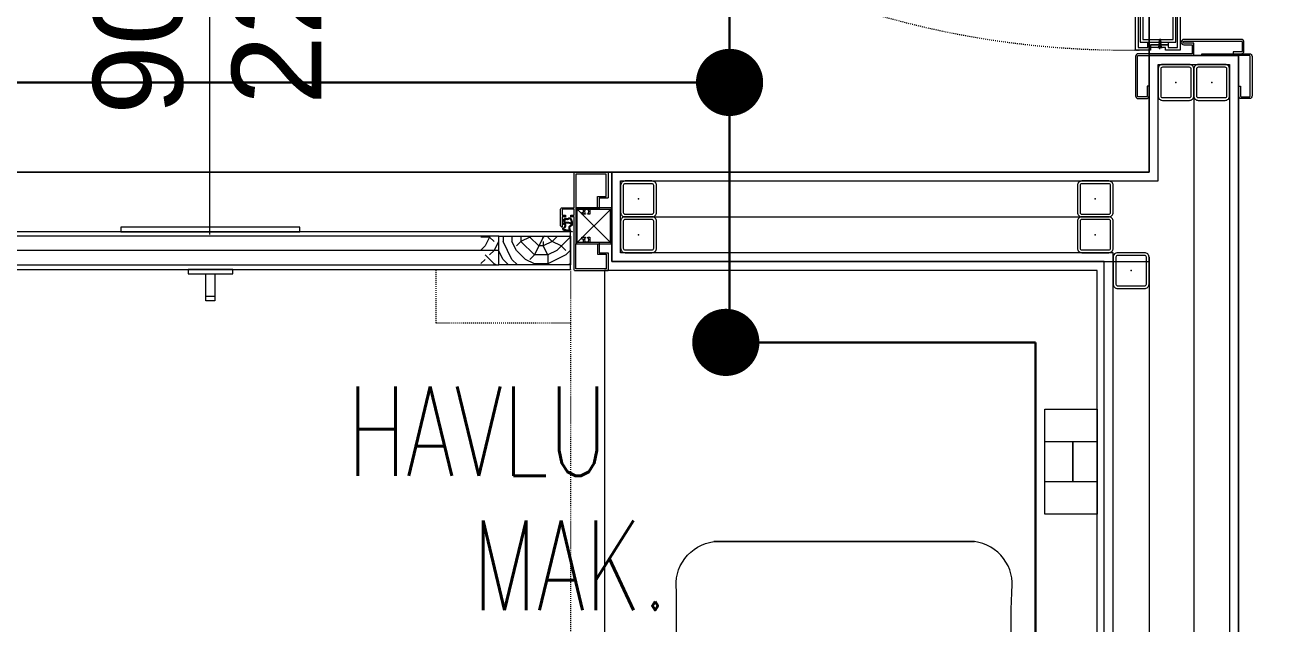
# Model space of a CAD drawing. Extents: x -1439 to 23780, y -1362 to 4476.
# Drawn here: x 10347 to 10486.6, y 2189.6 to 2256.4 of the extents above; entities that cross this region are included whole.
import ezdxf
from ezdxf.enums import TextEntityAlignment as Align

# ---------------------------------------------------------------- set-up
doc = ezdxf.new("R2010")
doc.units = 0
doc.header["$MEASUREMENT"] = 0
doc.linetypes.add('Audi$0$DOT2', pattern=[0.125, 0, -0.125])
doc.layers.get('0').update_dxf_attribs({"color": 9, "lineweight": 9})
for name, color, linetype, lineweight in [('Audi$0$05V', 8, 'Continuous', 9), ('Audi$0$06C', 8, 'Continuous', 9), ('Audi$0$06D', 8, 'Continuous', 9), ('Audi$0$09', 8, 'Continuous', 9), ('Audi$0$10', 8, 'Continuous', 9), ('Audi$0$11', 8, 'Continuous', 9), ('Audi$0$12', 8, 'Continuous', 9), ('Audi$0$20', 8, 'Audi$0$DOT2', 9), ('Audi$0$22', 8, 'Continuous', 9), ('Audi$0$33', 8, 'Audi$0$BATTING', 9), ('Audi$0$35', 8, 'Continuous', 9), ('E-DATA BAGLATI UCU', 7, 'Continuous', 30), ('E-KABLO', 7, 'Continuous', 30), ('E-YAZI', 7, 'Continuous', 30)]:
    doc.layers.add(name, color=color, linetype=linetype, lineweight=lineweight)
doc.styles.add('Audi$0$Arial', font='arial.ttf', dxfattribs={"height": 2.5})
doc.styles.add('E-YAZI', font='txttw.shx')
doc.linetypes.add('Audi$0$BATTING', pattern='A,0.0001,-0.1,[134,ltypeshp.shx,S=0.1,R=0,X=-0.1,Y=0],-0.2,[134,ltypeshp.shx,S=0.1,R=180,X=0.1,Y=0],-0.1', length=0.4001)

# ---------------------------------------------------------------- blocks, each defined once
blk = doc.blocks.new('Audi$0$0_doorno')
blk.add_lwpolyline([(4.5, 0), (12.5, 0)])
at = {"style": 'Audi$0$Arial'}
blk.add_attdef('YUKSEKLIK', text='', height=2, dxfattribs=at).set_placement((5, 12.3), align=Align.TOP_LEFT)
blk.add_attdef('KAPINO', text='', height=2, dxfattribs=at).set_placement((0, 0), align=Align.MIDDLE)
blk.add_attdef('GENISLIK', text='', height=2, dxfattribs=at).set_placement((5, -3.789), align=Align.BOTTOM_LEFT)
blk = doc.blocks.new('Audi$0$sıvı sabunluk plan')
for points in [[(5.85, 1.3), (0, 1.3), (0, 13), (5.85, 13), (5.85, 1.3)], [(3.15, 4.9), (0, 4.9), (0, 9.4), (3.15, 9.4), (3.15, 4.9)], [(5.85, 4.9), (3.15, 4.9), (3.15, 9.4), (5.85, 9.4), (5.85, 4.9)]]:
    blk.add_lwpolyline(points)
blk = doc.blocks.new('Audi$0$lavabo 120')
at = {"lineweight": 0, "flags": 128}
blk.add_lwpolyline([(55, 0), (0, 0), (0, -120), (55, -120)], close=True, dxfattribs=at)
blk.add_lwpolyline([(55, -120), (55, 0), (0, 0), (0, -120)], close=True)
for points in [[(41.59, -90.14), (10.95, -90.14, -0.414214), (8.55, -87.74, 0.035809), (8.03, -80.54, -0.067889), (8.03, -43, 0.002456), (8.03, -35.74, -0.418149), (12.2, -30.25), (41.32, -30.25)], [(11.93, -90.14), (42.57, -90.14, 0.414214), (44.97, -87.74, -0.035809), (45.49, -80.54, 0.067889), (45.49, -43, -0.025966), (45.49, -35.74, 0.418149), (41.32, -30.25), (12.2, -30.25)]]:
    blk.add_lwpolyline(points, format="xyb")
at = {"layer": 'Audi$0$05V'}
blk.add_blockref('Audi$0$sıvı sabunluk plan', (49.15, -28.47), dxfattribs=at)
blk = doc.blocks.new('Audi$0$A$C74064896')
at = {"layer": 'Audi$0$05V'}
blk.add_blockref('Audi$0$lavabo 120', (-55.8, -1), dxfattribs=at)
blk = doc.blocks.new('Audi$0$prf-scr2')
at = {"linetype": 'Audi$0$DOT2', "ltscale": 10}
blk.add_line((0, 0.19), (0, -1.06), dxfattribs=at)
for p, q in [((0.09, -0.24), (-0.09, -0.2)), ((-0.09, -0.24), (0.09, -0.28)), ((0.09, -0.32), (-0.09, -0.28)), ((-0.09, -0.32), (0.09, -0.36)), ((0.09, -0.4), (-0.09, -0.36)), ((-0.09, -0.4), (0.09, -0.44)), ((0.09, -0.48), (-0.09, -0.44)), ((-0.09, -0.48), (0.09, -0.52)), ((0.09, -0.56), (-0.09, -0.52)), ((-0.09, -0.56), (0.09, -0.6)), ((0.09, -0.64), (-0.09, -0.6)), ((-0.09, -0.64), (0.09, -0.68)), ((0.09, -0.72), (-0.09, -0.68)), ((-0.09, -0.72), (0.09, -0.76)), ((0.06, -0.84), (-0.08, -0.76)), ((-0.07, -0.8), (0.06, -0.84)), ((0.09, -0.17), (0, -0.15)), ((0, -0.18), (0.09, -0.2))]:
    blk.add_line(p, q)
blk.add_lwpolyline([(0.23, 0), (-0.23, 0), (-0.23, -0.01), (-0.12, -0.14), (0.12, -0.14), (0.23, -0.01), (0.23, 0)], close=True)
for points in [[(0.23, -0.01), (-0.23, -0.01)], [(-0.09, -0.14), (-0.09, -0.2), (-0.12, -0.22), (-0.12, -0.23), (-0.09, -0.24), (-0.09, -0.28), (-0.12, -0.3), (-0.12, -0.31), (-0.09, -0.32), (-0.09, -0.36), (-0.12, -0.38), (-0.12, -0.39), (-0.09, -0.4), (-0.09, -0.44), (-0.12, -0.46), (-0.12, -0.46), (-0.09, -0.48), (-0.09, -0.52), (-0.12, -0.54), (-0.12, -0.54), (-0.09, -0.56), (-0.09, -0.6), (-0.12, -0.62), (-0.12, -0.62), (-0.09, -0.64), (-0.09, -0.68), (-0.12, -0.69), (-0.12, -0.7), (-0.09, -0.72), (-0.09, -0.73), (-0.08, -0.76), (-0.1, -0.77), (-0.1, -0.78), (-0.07, -0.8), (-0.01, -0.94), (0, -0.95), (0.01, -0.94), (0.08, -0.76), (0.09, -0.76), (0.12, -0.74), (0.12, -0.73), (0.09, -0.72), (0.09, -0.68), (0.12, -0.66), (0.12, -0.66), (0.09, -0.64), (0.09, -0.6), (0.12, -0.58), (0.12, -0.58), (0.09, -0.56), (0.09, -0.52), (0.12, -0.5), (0.12, -0.5), (0.09, -0.48), (0.09, -0.44), (0.12, -0.43), (0.12, -0.42), (0.09, -0.4), (0.09, -0.36), (0.12, -0.35), (0.12, -0.34), (0.09, -0.32), (0.09, -0.28), (0.12, -0.27), (0.12, -0.26), (0.09, -0.24), (0.09, -0.2), (0.12, -0.19), (0.12, -0.18), (0.09, -0.17), (0.09, -0.14)]]:
    blk.add_lwpolyline(points)
blk = doc.blocks.new('Audi$0$K-SAC-01')
at = {"layer": 'Audi$0$10'}
for points in [[(104.6, 11.2, 0.414214), (104.5, 11.3), (100.1, 11.3, 0.414214), (100, 11.2), (100, 5.9), (99.8, 5.9), (99.8, 11.2, -0.414214), (100.1, 11.5), (104.5, 11.5, -0.414214), (104.8, 11.2), (104.8, 10.3, -0.414214), (104.5, 10), (103.4, 10), (103.4, 10.2), (104.5, 10.2, 0.414214), (104.6, 10.3)], [(99.8, 10.3, 0.414214), (99.5, 10.6), (98.5, 10.6, 0.414214), (98.2, 10.3), (98.2, 3.9, 0.414214), (98.5, 3.6, 0.414214), (98.8, 3.9), (98.8, 4.8), (99.8, 4.8), (99.8, -1.2, 0.414214), (100.1, -1.5), (104.5, -1.5, 0.414214), (104.8, -1.2), (104.8, -0.3, 0.414214), (104.5, 0), (103.4, 0), (103.4, -0.2), (104.5, -0.2, -0.414214), (104.6, -0.3), (104.6, -1.2, -0.414214), (104.5, -1.3), (100.1, -1.3, -0.414214), (100, -1.2), (100, 5), (98.6, 5), (98.6, 3.9, -0.414214), (98.5, 3.8, -0.414214), (98.4, 3.9), (98.4, 10.3, -0.414214), (98.5, 10.4), (99.5, 10.4, -0.414214), (99.6, 10.3), (99.6, 9.4), (99.8, 9.4)]]:
    blk.add_lwpolyline(points, format="xyb", close=True, dxfattribs=at)
for points in [[(98.8, 0.15), (98.8, 2.15), (99.1, 2.15), (99.1, 3.19), (1.5, 3.19), (1.5, 2.15), (1.8, 2.15), (1.8, 0.15), (1.5, 0.15), (1.5, 1.85), (1.2, 1.85), (1.2, 3.49), (99.4, 3.49), (99.4, 1.85), (99.1, 1.85), (99.1, 0.15)], [(98.8, 2.15), (98.8, 0.15), (99.4, 0.15), (99.4, -1.5), (1.2, -1.5), (1.2, 0.15), (1.8, 0.15), (1.8, 2.15), (2.1, 2.15), (2.1, -0.15), (1.5, -0.15), (1.5, -1.2), (99.1, -1.2), (99.1, -0.15), (98.5, -0.15), (98.5, 2.15), (98.8, 2.15)]]:
    blk.add_lwpolyline(points, dxfattribs=at)
for points in [[(98.5, 3), (92.5, 3), (92.5, -1), (98.5, -1)], [(98.2, 2.7), (92.8, 2.7), (92.8, -0.7), (98.2, -0.7)]]:
    blk.add_lwpolyline(points, close=True, dxfattribs=at)
at = {"layer": 'Audi$0$20'}
blk.add_arc((-0.95, -2.5), 100.35, 270, 1.5131, dxfattribs=at)
at = {"layer": 'Audi$0$10', "rotation": 270}
blk.add_blockref('Audi$0$prf-scr2', (99.1, 1.22), dxfattribs=at)
blk = doc.blocks.new('Audi$0$Prf-40x40')
for points in [[(1.5, -2), (-1.5, -2, -0.414214), (-2, -1.5), (-2, 1.5, -0.414214), (-1.5, 2), (1.5, 2, -0.414214), (2, 1.5), (2, -1.5, -0.414214)], [(1.5, -1.7), (-1.5, -1.7, -0.414214), (-1.7, -1.5), (-1.7, 1.5, -0.414214), (-1.5, 1.7), (1.5, 1.7, -0.414214), (1.7, 1.5), (1.7, -1.5, -0.414214)]]:
    blk.add_lwpolyline(points, format="xyb", close=True)
at = {"color": 252}
blk.add_point((0, 0), dxfattribs=at)
blk = doc.blocks.new('Audi$0$p-korkasa_40x40')
at = {"layer": 'Audi$0$10'}
for points in [[(-2, -2), (-2, -2, 4.557572), (-2, -2), (2, -2, 6.895317), (2, -2), (2, -2), (2, 2), (-2, 2), (-2, -2)], [(-1.85, -1.85), (-1.85, 1.85), (1.85, 1.85), (1.85, -1.85), (-1.85, -1.85, -4.556435), (-1.85, -1.85)]]:
    blk.add_lwpolyline(points, format="xyb", close=True, dxfattribs=at)
for points in [[(2, -2), (-2, 2)], [(2, 2), (-2, -1.97)]]:
    blk.add_lwpolyline(points, dxfattribs=at)
blk = doc.blocks.new('Audi$0$p-kapı')
at = {"layer": 'Audi$0$09'}
h = blk.add_hatch(dxfattribs=at)
h.set_pattern_fill('LOGEND', color=256, scale=10, style=0)
h.set_pattern_definition([(360, (-1595.242, -1979.64), (10, -10), [3, -7]), (360, (-1595.242, -1980.14), (10, -10), [3, -7]), (360, (-1594.742, -1981.14), (10, -10), [2, -8]), (360, (-1594.242, -1982.14), (10, -10), [1.5, -8.5]), (360, (-1594.242, -1983.14), (10, -10), [1, -9]), (360, (-1596.742, -1984.14), (10, -10), [0.5, -2.5, 0.5, -6.5]), (360, (-1595.242, -1984.64), (10, -10), [0.5, -4, 1.5, -4]), (360, (-1593.242, -1985.14), (10, -10), [0.5, -0.5, 0.5, -8.5]), (360, (-1593.742, -1985.64), (10, -10), [0.5, -9.5]), (360, (-1594.242, -1986.64), (10, -10), [1.5, -8.5]), (360, (-1594.242, -1987.64), (10, -10), [2, -8]), (360, (-1594.742, -1988.64), (10, -10), [2.5, -3, 0.5, -4]), (270, (-1598.742, -1982.64), (-10, -10), [0.5, -1, 2.5, -6]), (270, (-1598.242, -1983.64), (-10, -10), [0.5, -0.5, 1.5, -7.5]), (270, (-1597.742, -1987.64), (-10, -10), [1, -9]), (270, (-1597.242, -1983.64), (-10, -10), [2, -3, 0.5, -4.5]), (270, (-1596.742, -1989.14), (-10, -10), [0.5, -9.5]), (270, (-1596.242, -1984.14), (-10, -10), [1.5, -8.5]), (270, (-1595.242, -1984.64), (-10, -10), [1, -9]), (270, (-1594.242, -1984.64), (-10, -10), [0.5, -1.5, 1.5, -6.5]), (270, (-1593.742, -1985.14), (-10, -10), [0.5, -9.5]), (270, (-1593.242, -1983.14), (-10, -10), [1.4, -8.6]), (270, (-1592.742, -1981.14), (-10, -10), [1, -9]), (270, (-1591.742, -1985.14), (-10, -10), [0.5, -9.5]), (270, (-1590.742, -1984.64), (-10, -10), [1.5, -8.5]), (270, (-1589.742, -1984.64), (-10, -10), [1.5, -8.5]), (315, (-1591.242, -1980.6395), (-3e-15, -10), [0.7071, -0.7071, 0.7071, -12.020836]), (315, (-1593.242, -1983.1395), (-3e-15, -10), [1.4142, -12.727936]), (315, (-1597.242, -1988.1395), (-3e-15, -10), [1.4142, -12.727936]), (315, (-1595.242, -1985.6395), (-3e-15, -10), [1.4142, -12.727936]), (315, (-1594.742, -1983.6395), (-3e-15, -10), [1.4142, -12.727936]), (315, (-1591.742, -1981.6395), (-3e-15, -10), [1.4142, -12.727936]), (315, (-1592.742, -1982.1395), (-3e-15, -10), [2.12132, -12.020816]), (315, (-1595.742, -1986.6395), (-3e-15, -10), [0.7071, -13.435036]), (315, (-1596.242, -1987.6395), (-3e-15, -10), [0.7071, -13.435036]), (315, (-1592.242, -1987.6395), (-3e-15, -10), [0.7071, -13.435036]), (315, (-1596.242, -1982.6395), (-3e-15, -10), [0.7071, -13.435036]), (315, (-1590.742, -1986.1395), (-3e-15, -10), [0.7071, -13.435036]), (315, (-1594.242, -1985.1395), (-3e-15, -10), [0.7071, -13.435036]), (315, (-1593.242, -1986.1395), (-3e-15, -10), [0.7071, -13.435036]), (225, (-1593.742, -1984.1395), (-10, 3e-15), [0.7071, -0.7071, 2.12132, -10.606616]), (225, (-1592.242, -1984.1395), (-10, 3e-15), [0.7071, -13.435036]), (225, (-1592.242, -1980.6395), (-10, 3e-15), [0.7071, -13.435036]), (225, (-1594.242, -1983.1395), (-10, 3e-15), [0.7071, -13.435036]), (225, (-1592.742, -1985.1395), (-10, 3e-15), [0.7071, -13.435036]), (225, (-1595.242, -1982.6395), (-10, 3e-15), [0.7071, -13.435036]), (225, (-1591.242, -1982.6395), (-10, 3e-15), [0.7071, -13.435036]), (225, (-1598.242, -1979.6395), (-10, 3e-15), [0.7071, -13.435036]), (225, (-1597.742, -1980.1395), (-10, 3e-15), [1.4142, -12.727936]), (225, (-1597.242, -1980.6395), (-10, 3e-15), [1.4142, -12.727936]), (225, (-1596.242, -1980.6395), (-10, 3e-15), [1.4142, -12.727936]), (225, (-1595.742, -1981.6395), (-10, 3e-15), [1.4142, -12.727936]), (225, (-1591.742, -1985.6395), (-10, 3e-15), [1.4142, -12.727936]), (225, (-1589.742, -1980.6395), (-10, 3e-15), [1.4142, -12.727936]), (225, (-1589.242, -1988.6395), (-10, 3e-15), [1.4142, -12.727936]), (225, (-1589.242, -1987.6395), (-10, 3e-15), [1.4142, -12.727936]), (225, (-1590.242, -1987.1395), (-10, 3e-15), [1.4142, -12.727936]), (225, (-1597.242, -1987.1395), (-10, 3e-15), [2.12132, -12.020816]), (225, (-1590.742, -1986.1395), (-10, 3e-15), [2.12132, -12.020816]), (333.43495, (-1596.242, -1989.1395), (10, -4e-09), [1.118, -21.24268]), (333.43495, (-1596.242, -1984.1395), (10, -4e-09), [1.118, -21.24268]), (333.43495, (-1595.242, -1987.1395), (10, -4e-09), [1.118, -21.24268]), (333.43495, (-1592.242, -1980.1395), (10, -4e-09), [1.118, -21.24268]), (333.43495, (-1592.742, -1981.1395), (10, -4e-09), [1.118, -21.24268]), (333.43495, (-1595.742, -1983.1395), (10, -4e-09), [1.118, -21.24268]), (333.43495, (-1595.742, -1988.1395), (10, -4e-09), [1.118, -21.24268]), (333.43495, (-1592.742, -1985.1395), (10, -4e-09), [2.236, -20.12468]), (296.56505, (-1592.742, -1986.6395), (5e-10, -10), [1.118, -21.24268]), (296.56505, (-1591.242, -1983.6395), (5e-10, -10), [1.118, -21.24268]), (296.56505, (-1596.242, -1985.6395), (5e-10, -10), [1.118, -21.24268]), (296.56505, (-1598.242, -1986.1395), (5e-10, -10), [1.118, -21.24268]), (296.56505, (-1592.242, -1984.1395), (5e-10, -10), [1.118, -21.24268]), (296.56505, (-1593.242, -1984.1395), (5e-10, -10), [1.118, -21.24268]), (296.56505, (-1597.242, -1985.6395), (5e-10, -10), [2.236, -20.12468]), (296.56505, (-1589.742, -1982.1395), (5e-10, -10), [2.236, -20.12468]), (296.56505, (-1590.742, -1982.6395), (5e-10, -10), [2.236, -20.12468]), (243.43495, (-1598.742, -1981.1395), (-4e-09, -10), [1.118, -21.24268]), (243.43495, (-1598.742, -1986.6395), (-4e-09, -10), [1.118, -21.24268]), (243.43495, (-1596.742, -1979.6395), (-4e-09, -10), [1.118, -21.24268]), (243.43495, (-1597.742, -1988.6395), (-4e-09, -10), [1.118, -21.24268]), (243.43495, (-1596.742, -1982.6395), (-4e-09, -10), [1.118, -21.24268]), (243.43495, (-1594.742, -1983.6395), (-4e-09, -10), [1.118, -21.24268]), (243.43495, (-1593.742, -1985.6395), (-4e-09, -10), [1.118, -21.24268]), (243.43495, (-1598.242, -1981.6395), (3e-06, -10.000002), [1.118, -21.24268]), (243.43495, (-1595.742, -1983.1395), (-4e-09, -10), [1.118, -21.24268]), (243.43495, (-1592.742, -1982.1395), (-4e-09, -10), [1.118, -21.24268]), (243.43495, (-1591.742, -1983.1395), (-4e-09, -10), [1.118, -21.24268]), (243.43495, (-1589.742, -1986.1395), (-4e-09, -10), [1.118, -21.24268]), (243.43495, (-1597.242, -1989.1395), (-4e-09, -10), [1.118, -21.24268]), (243.43495, (-1598.742, -1988.6395), (-4e-09, -10), [2.236, -20.12468]), (243.43495, (-1597.242, -1981.6395), (-4e-09, -10), [2.236, -20.12468]), (206.56505, (-1598.742, -1980.1395), (-10, -5e-10), [1.118, -21.24268]), (206.56505, (-1590.242, -1979.6395), (-10, -5e-10), [1.118, -21.24268]), (206.56505, (-1590.742, -1984.6395), (-10, -5e-10), [1.118, -21.24268]), (206.56505, (-1594.742, -1981.1395), (-10, -5e-10), [1.118, -21.24268]), (206.56505, (-1595.242, -1980.1395), (-10, -5e-10), [1.118, -21.24268]), (206.56505, (-1594.242, -1982.1395), (-10, -5e-10), [1.118, -21.24268]), (206.56505, (-1591.242, -1988.1395), (-10, -5e-10), [1.118, -21.24268]), (206.56505, (-1590.242, -1988.6395), (-10, -5e-10), [2.236, -20.12468])])
h.paths.add_polyline_path([(1.17, -4.6), (1.17, -14.6), (4.37, -14.6), (4.37, -4.6)])
at = {"layer": 'Audi$0$10'}
h = blk.add_hatch(color=256, dxfattribs=at)
edge = h.paths.add_edge_path()
edge.add_spline(control_points=[(-0.54, -5.49), (-0.59, -5.45), (-0.69, -5.38), (-0.78, -5.27), (-0.89, -5.18), (-0.84, -5.07), (-0.8, -4.97), (-0.82, -4.86), (-0.89, -4.78), (-0.89, -4.69), (-0.89, -4.57), (-0.73, -4.5), (-0.56, -4.42), (-0.32, -4.4), (-0.16, -4.42), (-0.02, -4.41), (0, -4.53), (0.08, -4.6), (0.16, -4.71), (0.29, -4.69), (0.41, -4.67), (0.55, -4.63), (0.6, -4.51), (0.65, -4.33), (0.67, -4.38), (0.68, -4.4)], knot_values=[0, 0, 0, 0, 1.972481, 3.574486, 4.459232, 5.627327, 6.631388, 7.787073, 8.750153, 9.776377, 10.52172, 11.983185, 14.349038, 16.622963, 18.666606, 19.53266, 20.303207, 21.531065, 22.895002, 24.140503, 24.941405, 26.576439, 28.121431, 29.408424, 30.069043, 30.069043, 30.069043, 30.069043], degree=3, periodic=0)
edge.add_arc((0.66, -4.41), 0.02, 350.3039, 376.2766, ccw=False)
edge.add_line((0.68, -4.41), (0.51, -5.36))
edge.add_spline(control_points=[(0.51, -5.36), (0.47, -5.39), (0.4, -5.44), (0.3, -5.45), (0.24, -5.43), (0.24, -5.43), (0.22, -5.36), (0.22, -5.36)], knot_values=[0, 0, 0, 0, 0.223005, 0.446978, 0.802266, 1.018677, 1.060394, 1.060394, 1.060394, 1.060394], degree=3, periodic=0)
edge.add_arc((-0.01, -5.42), 0.24, 372.8446, 501.1424)
edge.add_spline(control_points=[(-0.2, -5.26), (-0.18, -5.29), (-0.19, -5.35), (-0.13, -5.45), (-0.25, -5.44), (-0.26, -5.25), (-0.42, -5.31), (-0.66, -5.3), (-0.53, -5.42), (-0.53, -5.47), (-0.54, -5.49)], knot_values=[1.684533, 1.684533, 1.684533, 1.684533, 1.827513, 2.001132, 2.034133, 2.383878, 2.57075, 2.817302, 2.995365, 3.101802, 3.101802, 3.101802, 3.101802], degree=3, periodic=0)
edge = h.paths.add_edge_path(flags=16)
edge.add_spline(control_points=[(0.49, -4.71), (0.47, -4.72), (0.45, -4.74), (0.41, -4.76), (0.4, -4.77), (0.39, -4.77)], knot_values=[4.696286, 4.696286, 4.696286, 4.696286, 4.796123, 4.796123, 4.85442, 4.85442, 4.85442, 4.85442], degree=3, periodic=0)
edge.add_spline(control_points=[(0.39, -4.77), (0.39, -4.77), (0.39, -4.77), (0.38, -4.77), (0.37, -4.77), (0.35, -4.78), (0.34, -4.78), (0.33, -4.78), (0.32, -4.78), (0.29, -4.78), (0.27, -4.79), (0.23, -4.79), (0.21, -4.79), (0.17, -4.78), (0.16, -4.78), (0.13, -4.77), (0.11, -4.76), (0.08, -4.74), (0.07, -4.73), (0.04, -4.71), (0.03, -4.69), (0.01, -4.67), (0.01, -4.66), (-0.01, -4.64), (-0.02, -4.64), (-0.04, -4.61), (-0.05, -4.58), (-0.07, -4.56)], knot_values=[3.795206, 3.795206, 3.795206, 3.795206, 3.825435, 3.825435, 3.876176, 3.876176, 3.92312, 3.92312, 3.970064, 3.970064, 4.05608, 4.05608, 4.142095, 4.142095, 4.181856, 4.181856, 4.244412, 4.244412, 4.309456, 4.309456, 4.374501, 4.374501, 4.4364, 4.4364, 4.4983, 4.4983, 4.605733, 4.605733, 4.605733, 4.605733], degree=3, periodic=0)
edge.add_arc((-0.14, -4.59), 0.076, 386.2267, 512.7778)
edge.add_arc((0.77, -4.98), 1.06, 156.6238, 191.1623)
edge.add_arc((-0.25, -5.18), 0.02, 191.0999, 300.1954)
edge.add_arc((-0.03, -5.46), 0.342, 24.4881, 128.8713, ccw=False)
edge.add_arc((0.35, -5.3), 0.0708, 198.1816, 359.8423)
edge.add_line((0.42, -5.3), (0.52, -4.73))
edge.add_arc((0.5, -4.72), 0.02, 350.3039, 494.3622)
edge = h.paths.add_edge_path(flags=16)
edge.add_spline(control_points=[(-0.38, -4.47), (-0.38, -4.47), (-0.39, -4.47), (-0.42, -4.48), (-0.45, -4.49), (-0.49, -4.51), (-0.49, -4.51), (-0.49, -4.51)], knot_values=[2.606882, 2.606882, 2.606882, 2.606882, 2.618309, 2.618309, 2.814705, 2.814705, 2.821436, 2.821436, 2.821436, 2.821436], degree=3, periodic=0)
edge.add_spline(control_points=[(-0.49, -4.51), (-0.52, -4.52), (-0.56, -4.53), (-0.59, -4.54), (-0.59, -4.54), (-0.59, -4.54)], knot_values=[2.408074, 2.408074, 2.408074, 2.408074, 2.597739, 2.597739, 2.606882, 2.606882, 2.606882, 2.606882], degree=3, periodic=0)
edge.add_spline(control_points=[(-0.59, -4.54), (-0.61, -4.55), (-0.62, -4.55), (-0.65, -4.57), (-0.67, -4.57), (-0.7, -4.59), (-0.71, -4.59), (-0.72, -4.6)], knot_values=[2.149006, 2.149006, 2.149006, 2.149006, 2.238061, 2.238061, 2.336259, 2.336259, 2.408074, 2.408074, 2.408074, 2.408074], degree=3, periodic=0)
edge.add_spline(control_points=[(-0.72, -4.6), (-0.73, -4.6), (-0.73, -4.6), (-0.75, -4.61), (-0.75, -4.61), (-0.77, -4.62), (-0.77, -4.62), (-0.78, -4.63), (-0.79, -4.63), (-0.79, -4.63)], knot_values=[1.977607, 1.977607, 1.977607, 1.977607, 2.00399, 2.00399, 2.053089, 2.053089, 2.101048, 2.101048, 2.149006, 2.149006, 2.149006, 2.149006], degree=3, periodic=0)
edge.add_arc((-0.78, -4.65), 0.02, 128.4336, 179.4444)
edge.add_spline(control_points=[(-0.8, -4.65), (-0.8, -4.65), (-0.8, -4.65), (-0.8, -4.66), (-0.8, -4.66), (-0.8, -4.68), (-0.8, -4.69), (-0.8, -4.7)], knot_values=[1.698781, 1.698781, 1.698781, 1.698781, 1.709176, 1.709176, 1.751194, 1.751194, 1.814824, 1.814824, 1.814824, 1.814824], degree=3, periodic=0)
edge.add_spline(control_points=[(-0.8, -4.7), (-0.8, -4.7), (-0.8, -4.7), (-0.8, -4.71), (-0.8, -4.72), (-0.8, -4.73), (-0.8, -4.73), (-0.8, -4.74), (-0.8, -4.74), (-0.8, -4.74), (-0.79, -4.75), (-0.79, -4.75), (-0.79, -4.75), (-0.79, -4.75), (-0.79, -4.76), (-0.79, -4.76), (-0.79, -4.76), (-0.78, -4.76)], knot_values=[1.498289, 1.498289, 1.498289, 1.498289, 1.4989, 1.4989, 1.556387, 1.556387, 1.58513, 1.58513, 1.613874, 1.613874, 1.646409, 1.646409, 1.665385, 1.665385, 1.684361, 1.684361, 1.698781, 1.698781, 1.698781, 1.698781], degree=3, periodic=0)
edge.add_line((-0.78, -4.76), (-0.76, -4.81))
edge.add_line((-0.76, -4.81), (-0.73, -4.89))
edge.add_line((-0.73, -4.89), (-0.72, -4.97))
edge.add_line((-0.72, -4.97), (-0.74, -5.07))
edge.add_spline(control_points=[(-0.74, -5.07), (-0.74, -5.08), (-0.75, -5.09), (-0.76, -5.12), (-0.76, -5.13), (-0.77, -5.15)], knot_values=[0.932214, 0.932214, 0.932214, 0.932214, 0.972815, 0.972815, 1.05928, 1.05928, 1.05928, 1.05928], degree=3, periodic=0)
edge.add_arc((-0.75, -5.15), 0.02, 155.8712, 228.8124)
edge.add_spline(control_points=[(-0.76, -5.17), (-0.76, -5.18), (-0.75, -5.18), (-0.74, -5.19), (-0.74, -5.19), (-0.74, -5.19)], knot_values=[0.619149, 0.619149, 0.619149, 0.619149, 0.680038, 0.680038, 0.680134, 0.680134, 0.680134, 0.680134], degree=3, periodic=0)
edge.add_line((-0.74, -5.19), (-0.71, -5.22))
edge.add_arc((-0.66, -5.16), 0.076, 225.6174, 248.1751)
edge.add_line((-0.68, -5.23), (-0.61, -5.24))
edge.add_line((-0.61, -5.24), (-0.53, -5.23))
edge.add_line((-0.53, -5.23), (-0.45, -5.23))
edge.add_line((-0.45, -5.23), (-0.4, -5.23))
edge.add_line((-0.4, -5.23), (-0.4, -5.23))
edge.add_arc((-0.41, -5.15), 0.076, 277.7459, 367.2282)
edge.add_line((-0.33, -5.14), (-0.33, -5.14))
edge.add_line((-0.33, -5.14), (-0.35, -5.08))
edge.add_line((-0.35, -5.08), (-0.36, -4.98))
edge.add_line((-0.36, -4.98), (-0.35, -4.86))
edge.add_line((-0.35, -4.86), (-0.35, -4.79))
edge.add_line((-0.35, -4.79), (-0.32, -4.65))
edge.add_arc((0.63, -4.93), 0.983, 158.9159, 163.3259, ccw=False)
edge.add_arc((-0.36, -4.55), 0.076, 336.3055, 465.435)
at = {"layer": 'Audi$0$06C'}
blk.add_line((7.87, -45.3), (7.87, -44.3), dxfattribs=at)
for points in [[(5.37, -42.3), (4.87, -42.3), (4.87, -47.3), (5.37, -47.3)], [(8.37, -45.3), (5.37, -45.3), (5.37, -44.3), (8.37, -44.3)]]:
    blk.add_lwpolyline(points, close=True, dxfattribs=at)
at = {"layer": 'Audi$0$10'}
for p, q in [((-0.65, -5.24), (-0.4, -5.23)), ((0.52, -4.73), (0.42, -5.3)), ((0.68, -4.41), (0.51, -5.36))]:
    blk.add_line(p, q, dxfattribs=at)
blk.add_lwpolyline([(-3.12, -0.4, -0.414214), (-3.1, -0.43), (-3.1, -1.4), (-1.86, -1.4, -0.414214), (-1.84, -1.43), (-1.84, -2.45), (-1.28, -2.45), (-1.28, -2.68), (-1.39, -2.68), (-1.35, -2.64, 0.091673), (-1.43, -2.57), (-1.46, -2.6, 0.288261), (-1.7, -2.6), (-1.74, -2.57, 0.091673), (-1.81, -2.64), (-1.77, -2.68, 0.288261), (-1.77, -2.92), (-1.81, -2.95, 0.091673), (-1.74, -3.02), (-1.7, -2.99, 0.288261), (-1.46, -2.99), (-1.43, -3.02, 0.091673), (-1.35, -2.95), (-1.39, -2.92), (-1.28, -2.92), (-1.28, -3.32, -0.414214), (-1.31, -3.35), (-1.46, -3.35, -0.414214), (-1.48, -3.32), (-1.48, -3.15), (-1.84, -3.15), (-1.84, -3.85, 0.414214), (-1.69, -4), (1.69, -4, 0.414214), (1.84, -3.85), (1.84, -3.15), (1.48, -3.15), (1.48, -3.32, -0.414214), (1.46, -3.35), (1.31, -3.35, -0.414214), (1.28, -3.32), (1.28, -2.92), (1.39, -2.92), (1.35, -2.95, 0.091673), (1.43, -3.02), (1.46, -2.99, 0.288261), (1.7, -2.99), (1.74, -3.02, 0.091673), (1.81, -2.95), (1.77, -2.92, 0.288261), (1.77, -2.68), (1.81, -2.64, 0.091673), (1.74, -2.57), (1.7, -2.6, 0.288261), (1.46, -2.6), (1.43, -2.57, 0.091673), (1.35, -2.64), (1.39, -2.68), (1.28, -2.68), (1.28, -2.45), (1.84, -2.45), (1.84, -1.43, -0.414214), (1.87, -1.4), (3, -1.4), (3, -0.43, -0.414214), (3.03, -0.4), (5, -0.4, -0.414214), (5.02, -0.43), (5.02, -4.05, -0.414214), (4.87, -4.2), (-1, -4.2), (-1, -4.53, -0.414214), (-1.02, -4.55), (-1.15, -4.55, -0.414214), (-1.18, -4.53), (-1.18, -4.2), (-1.84, -4.2), (-1.84, -5.52), (-1.18, -5.52), (-1.18, -5.19, -0.414214), (-1.15, -5.17), (-1.02, -5.17, -0.414214), (-1, -5.19), (-1, -5.52), (0.14, -5.52), (0.14, -5.55, -0.414214), (-0.01, -5.7), (-1.87, -5.7, -0.414214), (-2.02, -5.55), (-2.02, -4.2), (-5.83, -4.2, -0.414214), (-5.98, -4.05), (-5.98, -0.43, -0.414214), (-5.95, -0.4)], format="xyb", close=True, dxfattribs=at)
for points in [[(-5.78, -0.6), (-5.78, -4), (-2, -4), (-2, -1.58), (-3.26, -1.58), (-3.26, -0.6)], [(2, -1.58), (3.16, -1.58), (3.16, -0.6), (4.82, -0.6), (4.82, -4), (2, -4)], [(0.67, -34.8), (0.17, -34.8), (0.17, -54.8), (0.67, -54.8)]]:
    blk.add_lwpolyline(points, close=True, dxfattribs=at)
blk.add_lwpolyline([(-0.29, -4.54), (-0.32, -4.65), (-0.35, -4.79), (-0.35, -4.86), (-0.36, -4.98), (-0.35, -5.08), (-0.33, -5.14), (-0.35, -5.2), (-0.4, -5.23), (-0.45, -5.23), (-0.53, -5.23), (-0.61, -5.24), (-0.68, -5.23), (-0.71, -5.22), (-0.74, -5.19), (-0.77, -5.16), (-0.74, -5.07), (-0.72, -4.97), (-0.73, -4.89), (-0.76, -4.81), (-0.78, -4.76), (-0.8, -4.7), (-0.79, -4.63), (-0.72, -4.6), (-0.59, -4.54), (-0.49, -4.51), (-0.38, -4.47), (-0.3, -4.5), (-0.3, -4.5), (-0.29, -4.54)], dxfattribs=at)
for centre, radius, start, end in [((-0.78, -4.65), 0.02, 128.4336, 173.2033), ((-0.75, -5.15), 0.02, 158.8417, 227.7427), ((-0.66, -5.16), 0.076, 225.6174, 270.7329), ((-0.41, -5.15), 0.076, 277.7459, 5.7821), ((-0.36, -4.55), 0.076, 336.3055, 105.435), ((0.63, -4.93), 0.983, 158.9159, 192.4907), ((0.77, -4.98), 1.06, 156.6238, 191.1647), ((-0.25, -5.18), 0.02, 191.2271, 300.1954), ((-0.03, -5.46), 0.342, 24.4547, 128.8713), ((-0.14, -4.59), 0.076, 26.2267, 152.7778), ((-0.01, -5.42), 0.24, 12.8446, 141.1424), ((0.35, -5.3), 0.0708, 197.4548, 1.5695), ((0.5, -4.72), 0.02, 350.3039, 134.3622)]:
    blk.add_arc(centre, radius, start, end, dxfattribs=at)
for points, knots in [([(-0.54, -5.49), (-0.59, -5.45), (-0.69, -5.38), (-0.78, -5.27), (-0.89, -5.18), (-0.84, -5.07), (-0.8, -4.97), (-0.82, -4.86), (-0.89, -4.78), (-0.89, -4.69), (-0.89, -4.57), (-0.73, -4.5), (-0.56, -4.42), (-0.32, -4.4), (-0.16, -4.42), (-0.02, -4.41), (0, -4.53), (0.08, -4.6), (0.16, -4.71), (0.29, -4.69), (0.41, -4.67), (0.55, -4.63), (0.62, -4.51), (0.65, -4.33), (0.67, -4.38), (0.68, -4.4)], [0, 0, 0, 0, 1.972481, 3.574486, 4.459232, 5.627327, 6.631388, 7.787073, 8.750153, 9.776377, 10.52172, 11.983185, 14.349038, 16.622963, 18.666606, 19.53266, 20.303207, 21.531065, 22.895002, 24.140503, 24.941405, 26.576439, 28.121431, 29.408424, 30.069043, 30.069043, 30.069043, 30.069043]), ([(-0.77, -5.15), (-0.76, -5.13), (-0.76, -5.12), (-0.74, -5.09), (-0.74, -5.07), (-0.73, -5.04), (-0.72, -5.03), (-0.72, -4.99), (-0.72, -4.97), (-0.72, -4.93), (-0.72, -4.91), (-0.73, -4.87), (-0.74, -4.85), (-0.75, -4.82), (-0.76, -4.81), (-0.77, -4.8), (-0.77, -4.79), (-0.78, -4.77), (-0.78, -4.76), (-0.79, -4.76), (-0.79, -4.75), (-0.79, -4.75), (-0.79, -4.75), (-0.79, -4.75), (-0.8, -4.74), (-0.8, -4.74), (-0.8, -4.74), (-0.8, -4.73), (-0.8, -4.73), (-0.8, -4.72), (-0.8, -4.71), (-0.8, -4.69), (-0.8, -4.68), (-0.8, -4.66), (-0.8, -4.66), (-0.8, -4.65), (-0.8, -4.65), (-0.8, -4.65)], [0.9322139, 0.9322139, 0.9322139, 0.9322139, 1.0186789, 1.0186789, 1.0825561, 1.0825561, 1.1464333, 1.1464333, 1.2253969, 1.2253969, 1.3043605, 1.3043605, 1.37226, 1.37226, 1.4156034, 1.4156034, 1.4589469, 1.4589469, 1.5127089, 1.5127089, 1.5316849, 1.5316849, 1.5506609, 1.5506609, 1.5831957, 1.5831957, 1.6119392, 1.6119392, 1.6406827, 1.6406827, 1.6981697, 1.6981697, 1.7624109, 1.7624109, 1.8044287, 1.8044287, 1.8148244, 1.8148244, 1.8148244, 1.8148244]), ([(-0.79, -4.63), (-0.79, -4.63), (-0.78, -4.63), (-0.77, -4.62), (-0.77, -4.62), (-0.75, -4.61), (-0.75, -4.61), (-0.72, -4.6), (-0.7, -4.59), (-0.67, -4.57), (-0.65, -4.57), (-0.62, -4.55), (-0.6, -4.55), (-0.55, -4.53), (-0.52, -4.52), (-0.45, -4.49), (-0.42, -4.48), (-0.39, -4.47), (-0.38, -4.47), (-0.38, -4.47)], [1.9776074, 1.9776074, 1.9776074, 1.9776074, 2.025566, 2.025566, 2.0735245, 2.0735245, 2.1226235, 2.1226235, 2.2208216, 2.2208216, 2.3190196, 2.3190196, 2.4172177, 2.4172177, 2.6136138, 2.6136138, 2.8100099, 2.8100099, 2.8214364, 2.8214364, 2.8214364, 2.8214364]), ([(-0.71, -5.22), (-0.72, -5.21), (-0.73, -5.2), (-0.75, -5.18), (-0.76, -5.18), (-0.76, -5.17)], [0.5601748, 0.5601748, 0.5601748, 0.5601748, 0.6192452, 0.6192452, 0.6801336, 0.6801336, 0.6801336, 0.6801336]), ([(-0.2, -5.26), (-0.18, -5.29), (-0.19, -5.35), (-0.13, -5.45), (-0.25, -5.44), (-0.26, -5.25), (-0.42, -5.31), (-0.66, -5.3), (-0.53, -5.42), (-0.53, -5.47), (-0.54, -5.49)], [1.684533, 1.684533, 1.684533, 1.684533, 1.827513, 2.001132, 2.034133, 2.383878, 2.57075, 2.817302, 2.995365, 3.101802, 3.101802, 3.101802, 3.101802]), ([(-0.07, -4.56), (-0.05, -4.58), (-0.04, -4.61), (-0.02, -4.64), (-0.01, -4.64), (0.01, -4.66), (0.01, -4.67), (0.03, -4.69), (0.04, -4.71), (0.07, -4.73), (0.08, -4.74), (0.11, -4.76), (0.13, -4.77), (0.16, -4.78), (0.17, -4.78), (0.21, -4.79), (0.23, -4.79), (0.27, -4.79), (0.29, -4.78), (0.32, -4.78), (0.33, -4.78), (0.34, -4.78), (0.35, -4.78), (0.37, -4.77), (0.38, -4.77), (0.39, -4.77), (0.39, -4.77), (0.39, -4.77)], [3.7952058, 3.7952058, 3.7952058, 3.7952058, 3.9026393, 3.9026393, 3.9645387, 3.9645387, 4.0264381, 4.0264381, 4.0914828, 4.0914828, 4.1565275, 4.1565275, 4.2190829, 4.2190829, 4.2588441, 4.2588441, 4.3448595, 4.3448595, 4.4308749, 4.4308749, 4.4778191, 4.4778191, 4.5247633, 4.5247633, 4.5755038, 4.5755038, 4.6057333, 4.6057333, 4.6057333, 4.6057333]), ([(0.51, -5.36), (0.47, -5.39), (0.4, -5.44), (0.3, -5.45), (0.24, -5.43), (0.24, -5.43), (0.22, -5.36), (0.22, -5.36)], [0, 0, 0, 0, 0.223005, 0.446978, 0.802266, 1.018677, 1.060394, 1.060394, 1.060394, 1.060394]), ([(0.39, -4.77), (0.4, -4.77), (0.41, -4.76), (0.45, -4.74), (0.47, -4.72), (0.49, -4.71)], [4.6962856, 4.6962856, 4.6962856, 4.6962856, 4.7545829, 4.7545829, 4.8544198, 4.8544198, 4.8544198, 4.8544198])]:
    blk.add_open_spline(points, degree=3, knots=knots, dxfattribs=at)
at = {"layer": 'Audi$0$12', "ltscale": 20}
for points in [[(0.67, -85.4), (4.87, -85.4), (4.87, -4.6), (0.67, -4.6)], [(4.37, -12.6), (1.17, -12.6), (1.17, -4.6), (4.37, -4.6)], [(1.17, -75.4), (4.37, -75.4), (4.37, -12.6), (1.17, -12.6)]]:
    blk.add_lwpolyline(points, close=True, dxfattribs=at)
at = {"layer": 'Audi$0$20'}
for points in [[(4.87, -4.6), (86.47, -4.6)], [(4.87, -4.6), (10.87, -4.6), (10.87, -19.6), (4.87, -19.6), (4.87, -4.6)]]:
    blk.add_lwpolyline(points, dxfattribs=at)
blk.add_arc((4.87, -4.6), 81.6, 270.1053, 0, dxfattribs=at)
at = {"layer": 'Audi$0$33', "ltscale": 0.2}
blk.add_lwpolyline([(2.77, -12.6), (2.77, -75.4)], dxfattribs=at)
at = {"layer": 'Audi$0$10', "rotation": 270}
blk.add_blockref('Audi$0$p-korkasa_40x40', (0, -2), dxfattribs=at)

msp = doc.modelspace()

# ---------------------------------------------------------------- linework, layer by layer
at = {"layer": 'Audi$0$06D'}
for points in [[(10477.5, 2248.5), (10477.5, 2041.66)], [(10417, 2235), (10468, 2235)], [(10472.5, 2230.5), (10472.5, 2041.66)]]:
    msp.add_lwpolyline(points, dxfattribs=at)
at = {"layer": 'Audi$0$11'}
for points in [[(10247.5, 2035.27, -0.008074), (10467.5, 2046.51), (10467.5, 2230), (10412.5, 2230), (10412.5, 2240), (10472.5, 2240), (10472.5, 2253), (10482.5, 2253), (10482.5, 2230), (10482.5, 2230), (10482.5, 2046.82, -0.008933), (10705.5, 2049.58, -0.008933)], [(10246.5, 2034.2, -0.008166), (10468.5, 2045.54), (10468.5, 2231), (10413.5, 2231), (10413.5, 2239), (10473.5, 2239), (10473.5, 2252), (10481.5, 2252), (10481.5, 2230), (10481.5, 2045.79, -0.008974), (10705.5, 2048.58, -0.008974)]]:
    msp.add_lwpolyline(points, format="xyb", dxfattribs=at)
at = {"layer": 'Audi$0$35'}
msp.add_lwpolyline([(7909.5, 2803), (8525.5, 2803), (8525.5, 2363), (10472.5, 2363), (10472.5, 2240), (9967.4, 2240), (10004.84, 1897.89, 0.099521), (7703.07, 1167.17)], format="xyb", dxfattribs=at)
for points in [[(10482.5, 2046.82), (10482.5, 2253), (10472.5, 2253), (10472.5, 2353), (10482.5, 2353), (10482.5, 2363), (10705.5, 2363), (10705.5, 2049.58, 0.008933), (10482.5, 2046.82)], [(10472.5, 2230), (10472.5, 2046.51, 0.009024), (10247.5, 2035.27), (10247.5, 2230), (10322.5, 2230), (10322.5, 2240), (10412.5, 2240), (10412.5, 2230)]]:
    msp.add_lwpolyline(points, format="xyb", close=True, dxfattribs=at)
at = {"layer": 'E-DATA BAGLATI UCU', "color": 4, "const_width": 3.75}
for points in [[(10423.79, 2250, 1), (10427.54, 2250, 1)], [(10423.37, 2220.99, 1), (10427.12, 2220.99, 1)]]:
    msp.add_lwpolyline(points, format="xyb", close=True, dxfattribs=at)
at = {"layer": 'E-KABLO', "color": 6}
for p, q in [((10425.67, 2221.36), (10425.67, 2328.47)), ((10231.97, 2250), (10425.67, 2250)), ((10425.25, 2220.99), (10459.83, 2220.99)), ((10459.83, 2205.7), (10459.83, 2220.99)), ((10459.83, 2205.7), (10459.83, 2169.63))]:
    msp.add_line(p, q, dxfattribs=at)

# ---------------------------------------------------------------- block references
at = {"rotation": 270}
for name, p in [('Audi$0$K-SAC-01', (10472.5, 2353)), ('Audi$0$p-kapı', (10412.5, 2234))]:
    msp.add_blockref(name, p, dxfattribs=at)
msp.add_blockref('Audi$0$A$C74064896', (10467.5, 2230))
at = {"layer": 'Audi$0$10', "xscale": -1, "rotation": 90}
for p in [(10475.5, 2250), (10479.5, 2250), (10470.5, 2229)]:
    msp.add_blockref('Audi$0$Prf-40x40', p, dxfattribs=at)
at = {"layer": 'Audi$0$10', "xscale": -1}
for p in [(10415.5, 2237), (10466.5, 2237), (10415.5, 2233), (10466.5, 2233)]:
    msp.add_blockref('Audi$0$Prf-40x40', p, dxfattribs=at)
at = {"layer": 'Audi$0$22'}
ref = msp.add_blockref('Audi$0$0_doorno', (10367.59, 2295.54), dxfattribs=dict(at, xscale=-5, yscale=5, zscale=5, rotation=90))
ref.add_attrib('GENISLIK', '90', dxfattribs={"layer": '0', "height": 10, "rotation": 90, "style": 'Audi$0$Arial'}).set_placement((10367.59, 2246.38), align=Align.BOTTOM_LEFT)
ref.add_attrib('YUKSEKLIK', '220', dxfattribs={"layer": '0', "height": 10, "rotation": 90, "style": 'Audi$0$Arial'}).set_placement((10370.09, 2247.49), align=Align.TOP_LEFT)

# ---------------------------------------------------------------- texts
at = {"layer": 'E-YAZI', "color": 3, "style": 'E-YAZI', "width": 0.7}
for s, p in [('HAVLU', (10382.95, 2206.08)), ('MAK.', (10396.95, 2191.11))]:
    msp.add_text(s, height=10, dxfattribs=at).set_placement(p)

doc.saveas('drawing.dxf')
